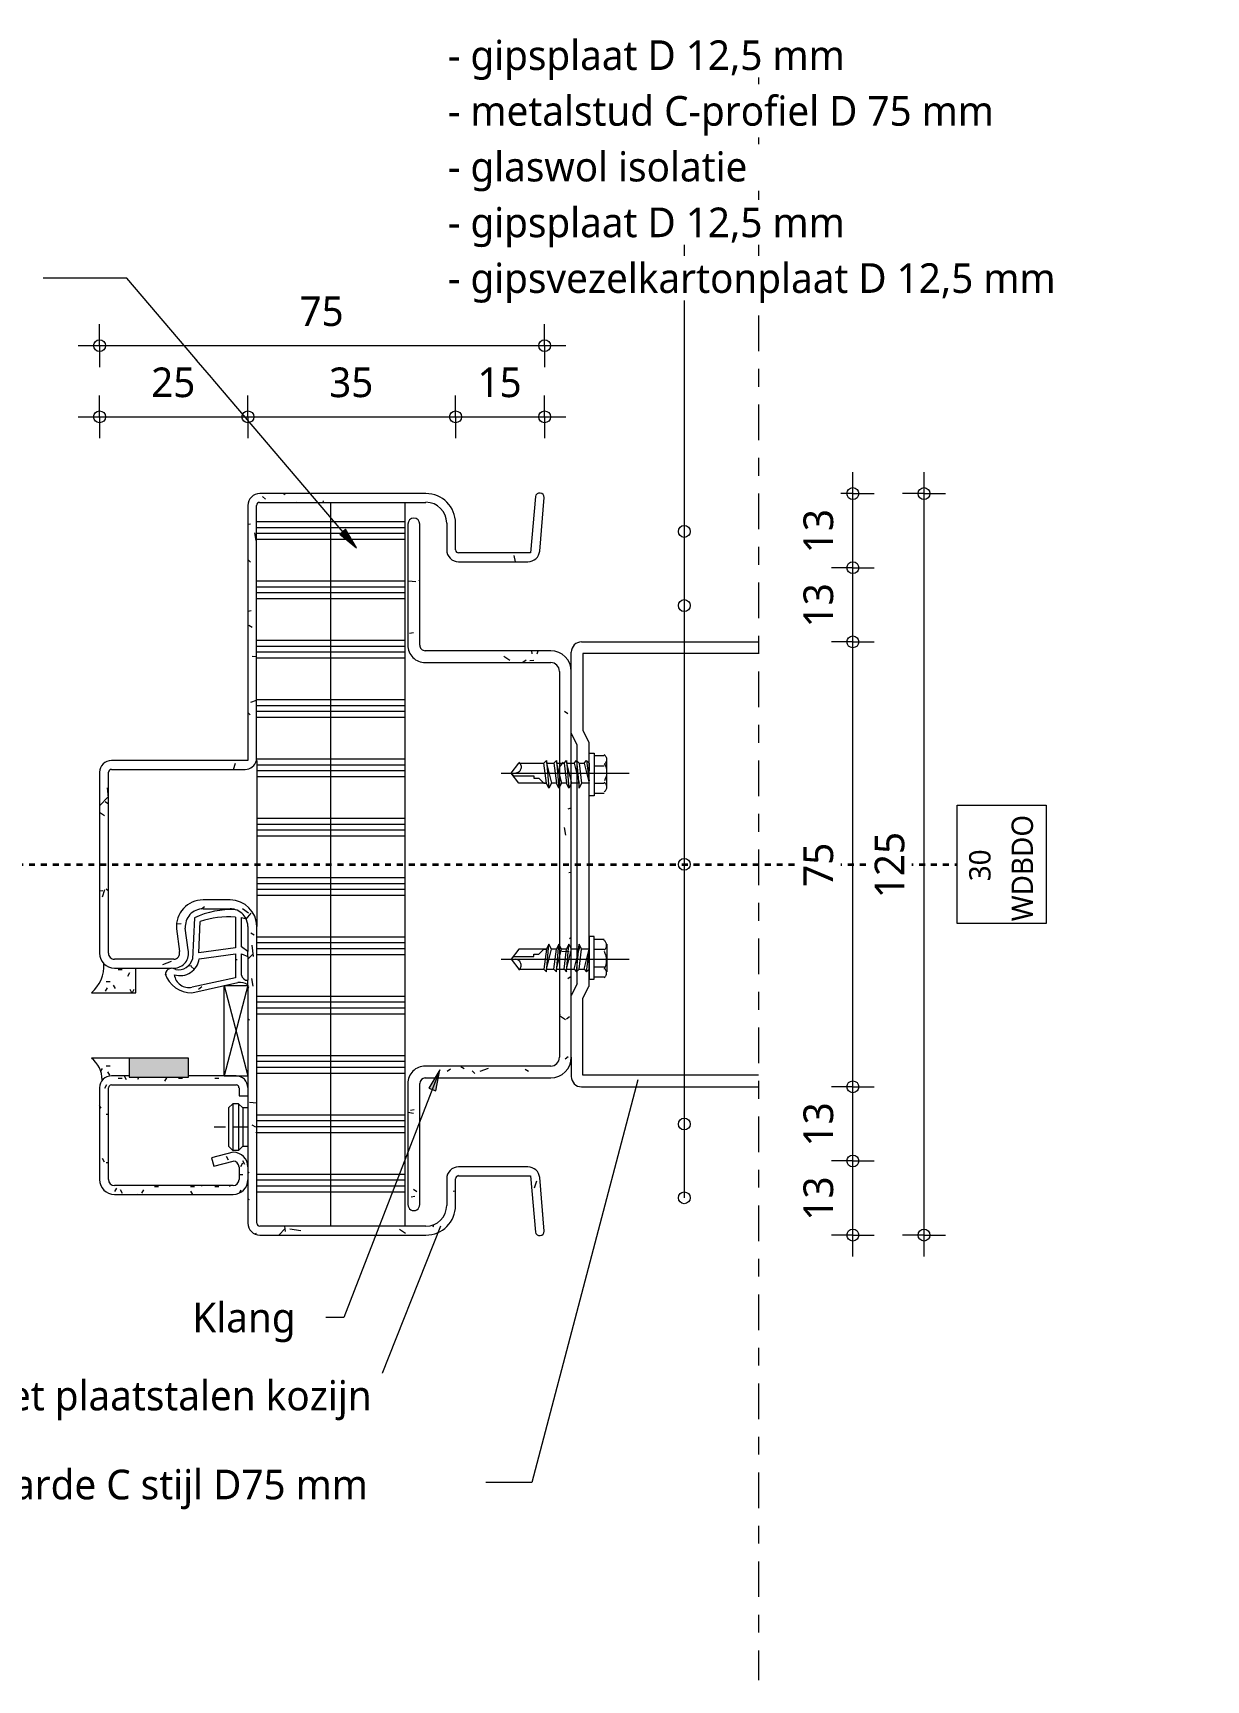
# Model space of a CAD drawing. Header units: millimetres. Extents: x 32900 to 38291, y -18988 to 4133.
# Drawn here: x 33688.7 to 33886.4, y -13488.3 to -13210.6 of the extents above; entities that cross this region are included whole.
import ezdxf

# ---------------------------------------------------------------- set-up
doc = ezdxf.new("R2010")
doc.units = ezdxf.units.MM
for name, pattern in [('MV_30_min', [2, 1, -1]), ('MV_center', [15, 6, -3, 3, -3]), ('MV_hidden', [3.75, 2.5, -1.25])]:
    doc.linetypes.add(name, pattern=pattern)
for name, color, linetype, lineweight in [('A-ANNO-DIMS', 211, 'Continuous', 13), ('A-ANNO-DIMS-2', 211, 'Continuous', 13), ('A-ANNO-IDEN', 131, 'Continuous', 18), ('A-ANNO-NOTE', 131, 'Continuous', 18), ('A-DETL', 90, 'Continuous', 13), ('A-DETL-GENF', 92, 'Continuous', 18), ('A-DETL-THIN', 151, 'Continuous', 18), ('G-ANNO-TEXT', 231, 'Continuous', 13), ('STANDARD', 50, 'Continuous', 25)]:
    doc.layers.add(name, color=color, linetype=linetype, lineweight=lineweight)
doc.styles.add('Segoe UI', font='segoeui.ttf', dxfattribs={"height": 5})
doc.styles.add('Segoe UI_2', font='segoeui.ttf', dxfattribs={"height": 3.6})
doc.dimstyles.new('2_5_mm_2', dxfattribs={"dimscale": 304.8, "dimtxt": 5.23682, "dimasz": 0.006562, "dimexe": 0.011811, "dimexo": 0.0625, "dimgap": 0.005906, "dimtad": 1, "dimdec": 0, "dimzin": 0, "dimdsep": 46, "dimtxsty": 'Segoe UI', "dimblk1": 'DOTBLANK', "dimblk2": 'DOTBLANK', "dimsah": 1, "dimcen": 0.09, "dimdle": 0.011811, "dimazin": 0, "dimtfac": 1, "dimtdec": 4, "dimtix": 1, "dimtmove": 0, "dimatfit": 3, "dimfxl": 0.011811, "dimfxlon": 1, "dimtvp": 1, "dimtfill": 1, "dimtolj": 1, "dimtzin": 0, "dimarcsym": 2})
pattern_1 = [(0, (0, 0), (8.128, 2.032), [0.67056, -5.425, 0.67056, -5.425, -32.512]), (0, (0, 0), (8.128, 2.032), [-12.192, 0.67056, -11.521, 0.67056, -5.425, -14.224]), (0, (0, 0), (8.128, 2.032), [-30.48, 0.67056, -3.393, 0.67056, -9.489]), (120, (3.048, 1.016), (-5.82376362, 6.02305448), [0.67056, -5.425, 0.67056, -5.425, -32.512]), (120, (3.048, 1.016), (-5.82376362, 6.02305448), [-12.192, 0.67056, -11.521, 0.67056, -5.425, -14.224]), (120, (3.048, 1.016), (-5.82376362, 6.02305448), [-30.48, 0.67056, -3.393, 0.67056, -9.489]), (240, (4.064, 5.08), (-2.30423638, -8.05505448), [0.67056, -5.425, 0.67056, -5.425, -32.512]), (240, (4.064, 5.08), (-2.30423638, -8.05505448), [-12.192, 0.67056, -11.521, 0.67056, -5.425, -14.224]), (240, (4.064, 5.08), (-2.30423638, -8.05505448), [-30.48, 0.67056, -3.393, 0.67056, -9.489])]
pattern_2 = [(0, (0, 4), (0, 10), []), (0, (0, 5), (0, 10), []), (0, (0, 6), (0, 10), []), (0, (0, 7), (0, 10), [])]
pattern_3 = [(230, (33764.419, -13401.79), (-14.5753163, 1.2751645), [1.524, -16.764]), (175, (33764.419, -13401.79), (2.819562, -15.284905), [1.219, -13.411]), (280.451, (33763.204, -13401.684), (-11.7557137, -14.0098403), [1.295, -14.247]), (226.184, (33764.419, -13405.854), (-21.686151, 3.363918), [2.286, -25.146]), (276.636, (33762.61, -13405.574), (-18.99178, -19.79433), [1.943, -21.371]), (171.184, (33764.42, -13405.854), (-18.992058, -19.794098), [1.829, -20.117]), (201, (33762.387, -13404.838), (-12.129647, 8.1815376), [1.524, -16.764]), (146, (33762.387, -13404.838), (-4.944224, -14.7354297), [1.219, -13.411]), (251.451, (33761.376, -13404.157), (-17.073884, -6.5539993), [1.295, -14.247]), (217.5, (33764.419, -13401.79), (-0.2472267, -6.7643278), [0.67056, -12.578, 0.67056, -12.944, -13.462]), (217.5, (33764.419, -13401.79), (-0.2472267, -6.7643278), [-26.863, 0.67056, -12.791]), (187.5, (33764.419, -13401.79), (-5.3456552, -8.0143116), [0.67056, -7.092, 0.67056, -12.273, -5.131]), (187.5, (33764.419, -13401.79), (-5.3456552, -8.0143116), [-20.706, 0.67056, -4.46]), (147.5, (33768.95, -13401.79), (-10.8476471, 0.4581936), [0.67056, -4.409, 0.67056, -15.179, -21.031]), (147.5, (33768.95, -13401.79), (-10.8476471, 0.4581936), [-20.93, 0.67056, -20.361]), (137.5, (33770.982, -13401.79), (-11.8507335, -2.0341877), [0.67056, -5.933, 0.67056, -9.855, -14.935]), (137.5, (33770.982, -13401.79), (-11.8507335, -2.0341877), [-17.13, 0.67056, -14.265])]

# ---------------------------------------------------------------- blocks, each defined once
blk = doc.blocks.new('00 msprofiel - 75-V23-Details ziekenhuis Utiliteitsgebouw')
at = {"layer": 'A-DETL-GENF'}
for p, q in [((1.72, 37.5), (31.54, 37.5)), ((0, 32.53), (0, 35.78)), ((31.54, 35.54), (1.96, 35.54)), ((1.96, 35.54), (1.96, 22.56)), ((1.96, 22.56), (2.95, 20.6)), ((0.98, 20.13), (0, 22.1)), ((0.98, -20.13), (0.98, 20.13)), ((2.95, 20.6), (2.95, -20.6)), ((0.98, -20.13), (0, -22.1)), ((1.96, -22.56), (2.95, -20.6)), ((1.96, -35.54), (1.96, -22.56)), ((0, -32.53), (0, -35.78)), ((31.54, -35.54), (1.96, -35.54)), ((1.72, -37.5), (31.54, -37.5))]:
    blk.add_line(p, q, dxfattribs=at)
for centre, start, end in [((1.72, 35.78), 90, 180), ((1.72, -35.78), 180, 270)]:
    blk.add_arc(centre, 1.72, start, end, dxfattribs=at)
blk = doc.blocks.new('00 stalendeurprofiel 30min - schroefje_dwg-4338106-Details ziekenhuis Utiliteitsgebouw')
at = {"layer": 'STANDARD', "color": 130, "lineweight": 5}
for p, q in [((-18.85, 69.32), (-20.54, 69.32)), ((-18.85, 67.63), (-20.54, 67.63)), ((-17.58, 68.48), (-18, 65.09)), ((-17.15, 68.05), (-18, 64.67)), ((-16.31, 68.05), (-16.73, 64.67)), ((-15.88, 68.48), (-16.31, 63.82)), ((-15.46, 68.05), (-16.31, 64.67)), ((-14.19, 68.05), (-15.04, 64.67)), ((-14.19, 68.48), (-14.61, 63.82)), ((-13.77, 68.05), (-14.19, 64.67)), ((-12.5, 68.05), (-13.34, 64.67)), ((-12.5, 68.48), (-12.92, 63.82)), ((-12.07, 68.05), (-12.5, 64.67)), ((-10.8, 68.05), (-11.65, 64.67)), ((-10.8, 68.48), (-11.23, 63.82)), ((-3.18, 66.36), (-24.77, 66.36)), ((-18.85, 64.67), (-20.54, 64.67)), ((-18.85, 62.97), (-20.54, 62.97))]:
    blk.add_line(p, q, dxfattribs=at)
at = {"layer": 'STANDARD', "color": 130, "lineweight": 5, "flags": 128}
for points in [[(-20.52, 69.52), (-20.61, 69.44), (-20.7, 69.35), (-20.77, 69.25), (-20.83, 69.15), (-20.88, 69.04), (-20.91, 68.92), (-20.94, 68.8), (-20.94, 68.67), (-20.94, 68.55), (-20.91, 68.43), (-20.88, 68.31), (-20.83, 68.2), (-20.77, 68.1), (-20.7, 68), (-20.61, 67.91), (-20.52, 67.83)], [(-20.96, 63.82), (-20.96, 66.36), (-20.96, 68.48)], [(-20.57, 68.05), (-20.73, 67.69), (-20.85, 67.32), (-20.92, 66.94), (-20.94, 66.56), (-20.92, 66.17), (-20.85, 65.79), (-20.73, 65.42), (-20.57, 65.06)], [(-18, 64.24), (-18, 64.67), (-16.73, 64.67), (-16.31, 63.82), (-16.31, 64.67), (-15.04, 64.67), (-14.61, 63.82), (-14.19, 64.67), (-13.34, 64.67), (-12.92, 63.82), (-12.5, 64.67), (-11.65, 64.67), (-11.23, 63.82), (-10.8, 64.67), (-6.15, 64.67), (-4.88, 66.36), (-6.15, 68.05), (-10.38, 68.05), (-10.8, 68.48), (-10.8, 68.05), (-12.07, 68.05), (-12.5, 68.48), (-12.5, 68.05), (-13.77, 68.05), (-14.19, 68.48), (-14.19, 68.05), (-15.46, 68.05), (-15.88, 68.48), (-16.31, 68.05), (-17.15, 68.05), (-17.58, 68.48), (-18, 68.05), (-18, 66.78)], [(-4.88, 66.36), (-5.3, 65.94), (-5.72, 65.94), (-6.15, 65.94), (-6.57, 65.94), (-6.99, 65.94), (-7.42, 65.94), (-7.84, 65.94), (-8.26, 65.94), (-8.69, 65.94), (-8.69, 65.51), (-9.11, 65.51), (-9.53, 65.51), (-9.96, 65.09), (-10.38, 64.67), (-10.8, 64.67), (-10.38, 68.05)], [(-6.18, 68.21), (-6.29, 68.1), (-6.38, 67.98), (-6.45, 67.85), (-6.5, 67.72), (-6.54, 67.57), (-6.55, 67.42), (-6.54, 67.27), (-6.51, 67.12), (-6.46, 66.98), (-6.39, 66.85), (-6.31, 66.73), (-6.2, 66.62), (-6.09, 66.53), (-5.96, 66.45), (-5.82, 66.4), (-5.67, 66.36)], [(-20.52, 64.86), (-20.61, 64.78), (-20.7, 64.69), (-20.77, 64.6), (-20.83, 64.49), (-20.88, 64.38), (-20.91, 64.26), (-20.94, 64.14), (-20.94, 64.02), (-20.94, 63.89), (-20.91, 63.77), (-20.88, 63.66), (-20.83, 63.54), (-20.77, 63.44), (-20.7, 63.34), (-20.61, 63.25), (-20.52, 63.17)]]:
    blk.add_lwpolyline(points, dxfattribs=at)
blk.add_lwpolyline([(-18.85, 62.55), (-18, 62.55), (-18, 69.75), (-18.85, 69.75)], close=True, dxfattribs=at)
blk = doc.blocks.new('00 stalendeurprofiel 30min - 00_DI_stalendeurprofiel 30min-V24-Details ziekenhuis Utiliteitsgebouw')
at = {"layer": 'A-DETL-GENF', "lineweight": 13}
h = blk.add_hatch(dxfattribs=at)
h.set_pattern_fill('FP_26', color=256, style=0, pattern_type=2)
h.set_pattern_definition(pattern_3)
h.paths.add_polyline_path([(-9.76, 11.59), (-9.94, 11.55), (-10.1, 11.47), (-10.24, 11.35), (-10.34, 11.2), (-10.41, 11.03), (-10.43, 10.85), (-9.68, 1.8), (-9.57, 1.32), (-9.35, 0.89), (-9.03, 0.52), (-8.63, 0.24), (-8.18, 0.06), (-7.69, 0), (4, 0), (4.52, 0.07), (5, 0.27), (5.41, 0.59), (5.73, 1), (5.93, 1.48), (6, 2), (6, 6.5), (6.12, 7.41), (6.47, 8.25), (7.03, 8.97), (7.75, 9.53), (8.59, 9.88), (9.5, 10), (37.63, 9.98), (37.75, 9.93), (37.85, 9.85), (37.93, 9.75), (37.98, 9.63), (38, 9.5), (38, -40.5), (38.15, -41.66), (38.6, -42.75), (39.32, -43.68), (40.25, -44.4), (41.34, -44.85), (42.5, -45), (47.06, -45), (48.11, -44.87), (49.11, -44.51), (49.99, -43.92), (50.7, -43.14), (51.22, -42.21), (51.5, -41.19), (51.54, -40.13), (51, -36.06), (51.02, -35.83), (51.08, -35.6), (51.2, -35.4), (51.36, -35.23), (51.55, -35.11), (51.77, -35.03), (52.17, -35), (62, -35), (62.26, -35.03), (62.5, -35.13), (62.71, -35.29), (62.86, -35.5), (62.96, -35.74), (63, -36), (62.98, -66.64), (62.93, -66.76), (62.85, -66.86), (62.75, -66.94), (62.63, -66.99), (62.5, -67), (39.99, -67), (39.55, -67.05), (39.13, -67.2), (38.76, -67.43), (38.44, -67.73), (38.2, -68.1), (38.04, -68.51), (38.02, -111.62), (37.97, -111.75), (37.89, -111.86), (37.78, -111.94), (37.66, -111.99), (37.52, -112.01), (9.5, -112.01), (8.6, -111.89), (7.75, -111.54), (7.02, -110.98), (6.47, -110.26), (6.12, -109.41), (6, -108.51), (6, -104), (5.93, -103.48), (5.73, -103), (5.41, -102.59), (5, -102.27), (4.52, -102.07), (4, -102), (-7.69, -102), (-8.18, -102.06), (-8.63, -102.24), (-9.03, -102.52), (-9.35, -102.89), (-9.57, -103.32), (-9.68, -103.8), (-10.43, -112.85), (-10.41, -113.03), (-10.34, -113.2), (-10.24, -113.35), (-10.1, -113.47), (-9.94, -113.55), (-9.76, -113.59), (-9.57, -113.58), (-9.4, -113.54), (-9.24, -113.45), (-9.1, -113.32), (-9.01, -113.16), (-8.95, -112.99), (-8.15, -103.5), (4.13, -103.52), (4.25, -103.57), (4.35, -103.65), (4.43, -103.75), (4.48, -103.87), (4.5, -104), (4.5, -108.5), (4.67, -109.79), (5.17, -111), (5.96, -112.04), (7, -112.83), (8.21, -113.33), (9.5, -113.5), (37.5, -113.5), (38.02, -113.43), (38.5, -113.23), (38.91, -112.91), (39.23, -112.5), (39.43, -112.02), (39.5, -111.5), (39.5, -68.51), (62.5, -68.51), (63.02, -68.44), (63.5, -68.24), (63.91, -67.93), (64.23, -67.51), (64.43, -67.03), (64.5, -66.51), (64.5, -36), (64.42, -35.35), (64.17, -34.75), (63.77, -34.23), (63.25, -33.83), (62.65, -33.59), (62, -33.5), (51.9, -33.51), (51.36, -33.58), (50.76, -33.83), (50.25, -34.22), (49.85, -34.72), (49.6, -35.31), (49.5, -35.95), (49.57, -36.59), (50.05, -40.24), (50.02, -40.95), (49.84, -41.63), (49.49, -42.25), (49.01, -42.77), (48.43, -43.17), (47.76, -43.42), (47.06, -43.5), (42.5, -43.5), (41.72, -43.4), (40.93, -43.04), (40.54, -42.77), (40.12, -42.33), (39.83, -41.82), (39.6, -41.28), (39.5, -40.5), (39.5, 9.5), (39.43, 10.02), (39.23, 10.5), (38.91, 10.91), (38.5, 11.23), (38.02, 11.43), (37.5, 11.5), (9.5, 11.5), (8.21, 11.33), (7, 10.83), (5.96, 10.04), (5.17, 9), (4.67, 7.79), (4.5, 6.5), (4.48, 1.87), (4.43, 1.75), (4.35, 1.65), (4.25, 1.57), (4.13, 1.52), (4, 1.5), (-8.15, 1.5), (-8.95, 10.99), (-9.01, 11.16), (-9.1, 11.32), (-9.24, 11.45), (-9.4, 11.54), (-9.57, 11.58)])
h = blk.add_hatch(dxfattribs=at)
h.set_pattern_fill('FP_26', color=256, style=0, pattern_type=2)
h.set_pattern_definition(pattern_3)
h.paths.add_polyline_path([(11.54, 7.36), (11.29, 7.33), (11.04, 7.23), (10.84, 7.07), (10.68, 6.86), (10.58, 6.62), (10.54, 6.36), (10.54, -14.05), (10.51, -14.3), (10.42, -14.53), (10.27, -14.72), (10.07, -14.87), (9.84, -14.97), (9.6, -15), (-11.53, -15), (-12.43, -15.12), (-13.26, -15.47), (-13.98, -16.02), (-14.53, -16.74), (-14.88, -17.57), (-15, -18.47), (-15, -83.53), (-14.88, -84.43), (-14.53, -85.26), (-13.98, -85.98), (-13.26, -86.53), (-12.43, -86.88), (-11.53, -87), (9.6, -87), (9.84, -87.03), (10.07, -87.13), (10.27, -87.28), (10.42, -87.47), (10.51, -87.7), (10.54, -87.95), (10.54, -108.36), (10.58, -108.62), (10.68, -108.86), (10.84, -109.07), (11.04, -109.23), (11.29, -109.33), (11.54, -109.36), (11.8, -109.33), (12.04, -109.23), (12.25, -109.07), (12.41, -108.86), (12.51, -108.62), (12.54, -108.36), (12.54, -87.95), (12.44, -87.18), (12.15, -86.47), (11.68, -85.86), (11.07, -85.39), (10.36, -85.1), (9.6, -85), (-11.53, -85), (-11.91, -84.95), (-12.26, -84.8), (-12.57, -84.57), (-12.8, -84.26), (-12.95, -83.91), (-13, -83.53), (-13, -18.47), (-12.95, -18.09), (-12.8, -17.74), (-12.57, -17.43), (-12.26, -17.2), (-11.91, -17.05), (-11.53, -17), (9.6, -17), (10.36, -16.9), (11.07, -16.61), (11.68, -16.14), (12.15, -15.53), (12.44, -14.82), (12.54, -14.05), (12.54, 6.36), (12.51, 6.62), (12.41, 6.86), (12.25, 7.07), (12.04, 7.23), (11.8, 7.33)])
h = blk.add_hatch(dxfattribs=at)
h.set_pattern_fill('FP_26', color=256, style=0, pattern_type=2)
h.set_pattern_definition(pattern_3)
h.paths.add_polyline_path([(48.93, -29.35), (41.19, -31.08), (40.74, -31.11), (40.3, -31.05), (39.88, -30.9), (39.5, -30.66), (39.5, -31.45), (39.75, -31.47), (40, -31.55), (40.21, -31.68), (40.38, -31.87), (40.5, -32.1), (40.56, -32.34), (40.56, -35.89), (39.5, -35.46), (39.5, -36.28), (40.56, -37.08), (40.56, -42.05), (39.81, -41.82), (40.12, -42.33), (40.54, -42.77), (41.03, -43.12), (41.59, -43.36), (43.38, -43.32), (45.14, -43.08), (46.85, -42.64), (48.52, -41.99), (48.84, -35.04), (49.08, -34.48), (49.44, -34), (49.91, -33.61), (50.46, -33.35), (51.05, -33.23), (51.66, -33.25), (51.9, -33.39), (52.17, -33.47), (52.45, -33.47), (52.73, -33.41), (52.97, -33.27), (53.18, -33.08), (53.33, -32.84), (53.41, -32.57), (52.92, -31.5), (52.17, -30.58), (51.21, -29.89), (50.11, -29.47)])
h.paths.add_polyline_path([(49.51, -30.22), (50.08, -30.31), (50.63, -30.52), (51.1, -30.86), (51.49, -31.3), (51.76, -31.82), (51.9, -32.38), (51.1, -32.24), (50.29, -32.3), (49.53, -32.55), (48.85, -32.99), (48.3, -33.59), (47.92, -34.3), (47.73, -35.09), (41.61, -35.93), (41.61, -31.87), (48.92, -30.28)])
h.paths.add_polyline_path([(47.76, -36.09), (47.56, -41.37), (44.62, -42.03), (41.61, -42.1), (41.61, -36.94)])
at = {"layer": 'A-DETL-GENF'}
for p, q in [((37.5, 11.5), (9.5, 11.5)), ((-10.43, 10.85), (-9.68, 1.8)), ((-8.15, 1.5), (-8.95, 10.99)), ((9.5, 10), (37.5, 10)), ((38, 9.5), (38, -40.5)), ((39.5, -30.66), (39.5, 9.5)), ((4.5, 6.5), (4.5, 2)), ((6, 2), (6, 6.5)), ((10.54, 6.36), (10.54, -14.05)), ((12.54, -14.05), (12.54, 6.36)), ((4, 1.5), (-8.15, 1.5)), ((-7.69, 0), (4, 0)), ((9.6, -15), (-11.53, -15)), ((-15, -18.47), (-15, -83.53)), ((-13, -83.53), (-13, -18.47)), ((-11.53, -17), (9.6, -17)), ((48.93, -29.35), (41.19, -31.08)), ((41.61, -31.87), (48.92, -30.28)), ((39.5, -30.66), (39.5, -31.45)), ((39.5, -35.46), (39.5, -31.45)), ((40.56, -32.34), (40.56, -35.89)), ((41.61, -35.93), (41.61, -31.87)), ((40.56, -35.89), (39.5, -35.46)), ((39.5, -35.46), (39.5, -36.28)), ((47.73, -35.09), (41.61, -35.93)), ((41.61, -36.94), (47.76, -36.09)), ((47.76, -36.09), (47.56, -41.37)), ((48.52, -41.99), (48.84, -35.04)), ((52.17, -33.5), (52, -33.5)), ((52, -35), (62, -35)), ((62, -33.5), (52.45, -33.5)), ((63, -36), (63, -66.51)), ((64.5, -66.51), (64.5, -36)), ((39.5, -40.5), (39.5, -36.28)), ((39.5, -36.28), (40.56, -37.08)), ((40.56, -37.08), (40.56, -42.05)), ((41.61, -42.1), (41.61, -36.94)), ((49.57, -36.59), (50.05, -40.24)), ((51.54, -40.13), (51.04, -36.29)), ((40.56, -42.05), (39.81, -41.82)), ((47.06, -43.5), (42.5, -43.5)), ((42.5, -45), (47.06, -45)), ((38.04, -68.51), (38.04, -111.49)), ((39.5, -111.5), (39.5, -68.51)), ((39.5, -68.51), (62.5, -68.51)), ((62.5, -67), (39.99, -67)), ((9.6, -85), (-11.53, -85)), ((-11.53, -87), (9.6, -87)), ((10.54, -87.95), (10.54, -108.36)), ((12.54, -108.36), (12.54, -87.95)), ((4, -102), (-7.69, -102)), ((-9.68, -103.8), (-10.43, -112.85)), ((-8.95, -112.99), (-8.15, -103.5)), ((-8.15, -103.5), (4, -103.5)), ((4.5, -104), (4.5, -108.5)), ((6, -108.51), (6, -104)), ((37.52, -112.01), (9.5, -112.01)), ((9.5, -113.5), (37.5, -113.5))]:
    blk.add_line(p, q, dxfattribs=at)
for centre, radius, start, end in [((-9.68, 10.84), 0.75, 11.2589, 179.7204), ((9.5, 6.5), 5, 90, 180), ((37.5, 9.5), 2, 0, 90), ((9.5, 6.5), 3.5, 90, 180), ((37.5, 9.5), 0.5, 360, 90), ((11.54, 6.36), 1, 360, 180), ((-7.69, 2), 2, 185.7106, 270), ((4, 2), 0.5, 270, 360), ((4, 2), 2, 270, 0), ((-11.53, -18.47), 3.47, 90, 180), ((9.6, -14.05), 2.95, 270, 0), ((9.6, -14.05), 0.947, 270, 360), ((-11.53, -18.47), 1.47, 90, 180), ((49.45, -32.69), 2.47, 7.0881, 102.2601), ((49.05, -33.91), 4.57, 17.0704, 91.4697), ((40.82, -28.93), 2.18, 232.5997, 279.7654), ((39.57, -32.44), 0.992, 5.8031, 94.1969), ((50.92, -35.45), 3.21, 72.4019, 173.5664), ((51.27, -35.75), 2.53, 81.2859, 163.7536), ((52.34, -32.39), 1.09, 231.7899, 350.1606), ((52, -36), 2.5, 90, 193.7056), ((52, -36), 1, 90, 196.6258), ((62, -36), 2.5, 0, 90), ((62, -36), 0.999, 360, 90), ((42.5, -40.5), 4.5, 180, 270), ((42.5, -40.5), 3, 180, 210), ((42.74, -26.89), 15.26, 265.7512, 288.4014), ((47.06, -40.5), 4.5, 270, 4.7685), ((47.06, -40.5), 3, 270, 5), ((42.5, -40.5), 3, 206.0813, 252.3309), ((42.5, -40.5), 3, 225, 228.8941), ((42.5, -40.5), 3, 240, 240.7252), ((42.5, -40.5), 3, 252.2199, 270), ((42.18, -28.1), 15.27, 267.7703, 294.5245), ((62.5, -66.51), 0.497, 270, 0), ((62.5, -66.51), 2, 270, 0), ((39.99, -69.02), 2.01, 90, 165.5225), ((-11.53, -83.53), 3.47, 180, 270), ((-11.53, -83.53), 1.47, 180, 270), ((9.6, -87.95), 2.95, 360, 90), ((9.6, -87.95), 0.947, 360, 90), ((-7.69, -104), 2, 90, 174.284), ((4, -104), 2, 360, 90), ((4, -104), 0.5, 0, 90), ((9.5, -108.5), 5, 180, 270), ((9.5, -108.51), 3.51, 180, 270), ((11.54, -108.36), 1, 180, 360), ((-9.68, -112.84), 0.75, 180.2796, 348.7411), ((37.5, -111.5), 2, 270, 360), ((37.52, -111.49), 0.521, 270, 360)]:
    blk.add_arc(centre, radius, start, end, dxfattribs=at)
blk.add_blockref('00 stalendeurprofiel 30min - schroefje_dwg-4338106-Details ziekenhuis Utiliteitsgebouw', (0, -101.38))
at = {"extrusion": (0, 0, -1), "zscale": -1, "rotation": 180}
blk.add_blockref('00 stalendeurprofiel 30min - schroefje_dwg-4338106-Details ziekenhuis Utiliteitsgebouw', (0, 0), dxfattribs=at)
blk = doc.blocks.new('NLRS_00_DI_maskeer - Type 1-4234901-Details ziekenhuis Utiliteitsgebouw')
at = {"layer": 'A-DETL-GENF', "linetype": 'MV_center'}
blk.add_line((175, 0), (-100, 0), dxfattribs=at)
blk = doc.blocks.new('02_GA_brandscheiding - 30 min-3717880-Details ziekenhuis Utiliteitsgebouw')
at = {"layer": 'A-ANNO-NOTE'}
for p, q in [((-5, 3.75), (5, 3.75)), ((-5, -3.75), (-5, 3.75)), ((5, 3.75), (5, -3.75)), ((5, -3.75), (-5, -3.75))]:
    blk.add_line(p, q, dxfattribs=at)
blk = doc.blocks.new('DIMBLOCK463-Details ziekenhuis Utiliteitsgebouw')
at = {"layer": 'A-ANNO-DIMS-2'}
for p, q in [((33699.92, -13275.36), (33699.92, -13271.76)), ((33724.92, -13275.36), (33724.92, -13271.76)), ((33696.32, -13275.36), (33724.92, -13275.36)), ((33699.92, -13275.36), (33699.92, -13278.96)), ((33724.92, -13275.36), (33724.92, -13278.96))]:
    blk.add_line(p, q, dxfattribs=at)
for centre in [(33699.92, -13275.36), (33724.92, -13275.36)]:
    blk.add_circle(centre, 1, dxfattribs=at)
at = {"layer": 'A-ANNO-DIMS-2', "color": 0, "insert": (33708.61, -13267.04), "char_height": 5, "width": 9.1406, "attachment_point": 1, "line_spacing_factor": 1.142579, "style": 'Segoe UI', "bg_fill": 3, "box_fill_scale": 1.25, "bg_fill_color": 9, "bg_fill_true_color": 13158600, "bg_fill_transparency": 0}
blk.add_mtext('25', dxfattribs=at)
blk = doc.blocks.new('_DotBlank')
at = {"color": 0, "linetype": 'ByBlock', "lineweight": -2}
blk.add_line((-0.5, 0), (-1, 0), dxfattribs=at)
blk.add_circle((0, 0), 0.5, dxfattribs=at)
blk = doc.blocks.new('DIMBLOCK464-Details ziekenhuis Utiliteitsgebouw')
at = {"layer": 'A-ANNO-DIMS-2'}
for p, q in [((33724.92, -13275.36), (33724.92, -13271.76)), ((33759.92, -13275.36), (33759.92, -13271.76)), ((33724.92, -13275.36), (33759.92, -13275.36)), ((33724.92, -13275.36), (33724.92, -13278.96)), ((33759.92, -13275.36), (33759.92, -13278.96))]:
    blk.add_line(p, q, dxfattribs=at)
for centre in [(33724.92, -13275.36), (33759.92, -13275.36)]:
    blk.add_circle(centre, 1, dxfattribs=at)
at = {"layer": 'A-ANNO-DIMS-2', "color": 0, "insert": (33738.61, -13267.04), "char_height": 5, "width": 9.1406, "attachment_point": 1, "line_spacing_factor": 1.142579, "style": 'Segoe UI', "bg_fill": 3, "box_fill_scale": 1.25, "bg_fill_color": 9, "bg_fill_true_color": 13158600, "bg_fill_transparency": 0}
blk.add_mtext('35', dxfattribs=at)
blk = doc.blocks.new('DIMBLOCK465-Details ziekenhuis Utiliteitsgebouw')
at = {"layer": 'A-ANNO-DIMS-2'}
for p, q in [((33759.92, -13275.36), (33759.92, -13271.76)), ((33774.92, -13275.36), (33774.92, -13271.76)), ((33759.92, -13275.36), (33778.52, -13275.36)), ((33759.92, -13275.36), (33759.92, -13278.96)), ((33774.92, -13275.36), (33774.92, -13278.96))]:
    blk.add_line(p, q, dxfattribs=at)
for centre in [(33759.92, -13275.36), (33774.92, -13275.36)]:
    blk.add_circle(centre, 1, dxfattribs=at)
at = {"layer": 'A-ANNO-DIMS-2', "color": 0, "insert": (33763.61, -13267.04), "char_height": 5, "width": 9.1406, "attachment_point": 1, "line_spacing_factor": 1.142579, "style": 'Segoe UI', "bg_fill": 3, "box_fill_scale": 1.25, "bg_fill_color": 9, "bg_fill_true_color": 13158600, "bg_fill_transparency": 0}
blk.add_mtext('15', dxfattribs=at)
blk = doc.blocks.new('DIMBLOCK466-Details ziekenhuis Utiliteitsgebouw')
at = {"layer": 'A-ANNO-DIMS-2'}
for p, q in [((33699.92, -13263.36), (33699.92, -13259.76)), ((33774.92, -13263.36), (33774.92, -13259.76)), ((33696.32, -13263.36), (33778.52, -13263.36)), ((33699.92, -13263.36), (33699.92, -13266.96)), ((33774.92, -13263.36), (33774.92, -13266.96))]:
    blk.add_line(p, q, dxfattribs=at)
for centre in [(33699.92, -13263.36), (33774.92, -13263.36)]:
    blk.add_circle(centre, 1, dxfattribs=at)
at = {"layer": 'A-ANNO-DIMS-2', "color": 0, "insert": (33733.61, -13255.04), "char_height": 5, "width": 9.1406, "attachment_point": 1, "line_spacing_factor": 1.142579, "style": 'Segoe UI', "bg_fill": 3, "box_fill_scale": 1.25, "bg_fill_color": 9, "bg_fill_true_color": 13158600, "bg_fill_transparency": 0}
blk.add_mtext('75', dxfattribs=at)
blk = doc.blocks.new('DIMBLOCK471-Details ziekenhuis Utiliteitsgebouw')
at = {"layer": 'A-ANNO-DIMS-2'}
for p, q in [((33826.86, -13400.79), (33823.26, -13400.79)), ((33826.86, -13416.89), (33826.86, -13400.79)), ((33826.86, -13400.79), (33830.46, -13400.79)), ((33826.86, -13413.29), (33823.26, -13413.29)), ((33826.86, -13413.29), (33830.46, -13413.29))]:
    blk.add_line(p, q, dxfattribs=at)
for centre in [(33826.86, -13400.79), (33826.86, -13413.29)]:
    blk.add_circle(centre, 1, dxfattribs=at)
at = {"layer": 'A-ANNO-DIMS-2', "color": 0, "insert": (33818.54, -13410.85), "char_height": 5, "width": 9.1406, "attachment_point": 1, "rotation": 90, "line_spacing_factor": 1.142579, "style": 'Segoe UI', "bg_fill": 3, "box_fill_scale": 1.25, "bg_fill_color": 9, "bg_fill_true_color": 13158600, "bg_fill_transparency": 0}
blk.add_mtext('13', dxfattribs=at)
blk = doc.blocks.new('DIMBLOCK472-Details ziekenhuis Utiliteitsgebouw')
at = {"layer": 'A-ANNO-DIMS-2'}
for p, q in [((33826.86, -13388.29), (33823.26, -13388.29)), ((33826.86, -13400.79), (33826.86, -13388.29)), ((33826.86, -13388.29), (33830.46, -13388.29)), ((33826.86, -13400.79), (33823.26, -13400.79)), ((33826.86, -13400.79), (33830.46, -13400.79))]:
    blk.add_line(p, q, dxfattribs=at)
for centre in [(33826.86, -13388.29), (33826.86, -13400.79)]:
    blk.add_circle(centre, 1, dxfattribs=at)
at = {"layer": 'A-ANNO-DIMS-2', "color": 0, "insert": (33818.54, -13398.35), "char_height": 5, "width": 9.1406, "attachment_point": 1, "rotation": 90, "line_spacing_factor": 1.142579, "style": 'Segoe UI', "bg_fill": 3, "box_fill_scale": 1.25, "bg_fill_color": 9, "bg_fill_true_color": 13158600, "bg_fill_transparency": 0}
blk.add_mtext('13', dxfattribs=at)
blk = doc.blocks.new('DIMBLOCK473-Details ziekenhuis Utiliteitsgebouw')
at = {"layer": 'A-ANNO-DIMS-2'}
for p, q in [((33826.86, -13313.29), (33823.26, -13313.29)), ((33826.86, -13388.29), (33826.86, -13313.29)), ((33826.86, -13313.29), (33830.46, -13313.29)), ((33826.86, -13388.29), (33823.26, -13388.29)), ((33826.86, -13388.29), (33830.46, -13388.29))]:
    blk.add_line(p, q, dxfattribs=at)
for centre in [(33826.86, -13313.29), (33826.86, -13388.29)]:
    blk.add_circle(centre, 1, dxfattribs=at)
at = {"layer": 'A-ANNO-DIMS-2', "color": 0, "insert": (33818.54, -13354.6), "char_height": 5, "width": 9.1406, "attachment_point": 1, "rotation": 90, "line_spacing_factor": 1.142579, "style": 'Segoe UI', "bg_fill": 3, "box_fill_scale": 1.25, "bg_fill_color": 9, "bg_fill_true_color": 13158600, "bg_fill_transparency": 0}
blk.add_mtext('75', dxfattribs=at)
blk = doc.blocks.new('DIMBLOCK474-Details ziekenhuis Utiliteitsgebouw')
at = {"layer": 'A-ANNO-DIMS-2'}
for p, q in [((33826.86, -13300.79), (33823.26, -13300.79)), ((33826.86, -13313.29), (33826.86, -13300.79)), ((33826.86, -13300.79), (33830.46, -13300.79)), ((33826.86, -13313.29), (33823.26, -13313.29)), ((33826.86, -13313.29), (33830.46, -13313.29))]:
    blk.add_line(p, q, dxfattribs=at)
for centre in [(33826.86, -13300.79), (33826.86, -13313.29)]:
    blk.add_circle(centre, 1, dxfattribs=at)
at = {"layer": 'A-ANNO-DIMS-2', "color": 0, "insert": (33818.54, -13310.85), "char_height": 5, "width": 9.1406, "attachment_point": 1, "rotation": 90, "line_spacing_factor": 1.142579, "style": 'Segoe UI', "bg_fill": 3, "box_fill_scale": 1.25, "bg_fill_color": 9, "bg_fill_true_color": 13158600, "bg_fill_transparency": 0}
blk.add_mtext('13', dxfattribs=at)
blk = doc.blocks.new('DIMBLOCK475-Details ziekenhuis Utiliteitsgebouw')
at = {"layer": 'A-ANNO-DIMS-2'}
for p, q in [((33826.86, -13300.79), (33826.86, -13284.69)), ((33826.86, -13288.29), (33823.26, -13288.29)), ((33826.86, -13288.29), (33830.46, -13288.29)), ((33826.86, -13300.79), (33823.26, -13300.79)), ((33826.86, -13300.79), (33830.46, -13300.79))]:
    blk.add_line(p, q, dxfattribs=at)
for centre in [(33826.86, -13288.29), (33826.86, -13300.79)]:
    blk.add_circle(centre, 1, dxfattribs=at)
at = {"layer": 'A-ANNO-DIMS-2', "color": 0, "insert": (33818.54, -13298.35), "char_height": 5, "width": 9.1406, "attachment_point": 1, "rotation": 90, "line_spacing_factor": 1.142579, "style": 'Segoe UI', "bg_fill": 3, "box_fill_scale": 1.25, "bg_fill_color": 9, "bg_fill_true_color": 13158600, "bg_fill_transparency": 0}
blk.add_mtext('13', dxfattribs=at)
blk = doc.blocks.new('DIMBLOCK476-Details ziekenhuis Utiliteitsgebouw')
at = {"layer": 'A-ANNO-DIMS-2'}
for p, q in [((33838.86, -13416.89), (33838.86, -13284.69)), ((33838.86, -13288.29), (33835.26, -13288.29)), ((33838.86, -13288.29), (33842.46, -13288.29)), ((33838.86, -13413.29), (33835.26, -13413.29)), ((33838.86, -13413.29), (33842.46, -13413.29))]:
    blk.add_line(p, q, dxfattribs=at)
for centre in [(33838.86, -13288.29), (33838.86, -13413.29)]:
    blk.add_circle(centre, 1, dxfattribs=at)
at = {"layer": 'A-ANNO-DIMS-2', "color": 0, "insert": (33830.54, -13356.5), "char_height": 5, "width": 13.7109, "attachment_point": 1, "rotation": 90, "line_spacing_factor": 1.142579, "style": 'Segoe UI', "bg_fill": 3, "box_fill_scale": 1.25, "bg_fill_color": 9, "bg_fill_true_color": 13158600, "bg_fill_transparency": 0}
blk.add_mtext('125', dxfattribs=at)

msp = doc.modelspace()

# ---------------------------------------------------------------- hatches: boundary and pattern name
at = {"layer": 'A-DETL-GENF', "lineweight": 13}
h = msp.add_hatch(dxfattribs=at)
h.set_pattern_fill('FP_12', color=254, style=0, pattern_type=2)
h.set_pattern_definition(pattern_2)
h.paths.add_polyline_path([(33726.92, -13411.79), (33738.92, -13411.77), (33738.92, -13289.78), (33726.76, -13289.8), (33726.64, -13289.85), (33726.53, -13289.93), (33726.42, -13290.11), (33726.44, -13411.42), (33726.49, -13411.54), (33726.57, -13411.64), (33726.67, -13411.72), (33726.79, -13411.77)])
h = msp.add_hatch(dxfattribs=at)
h.set_pattern_fill('FP_12', color=254, style=0, pattern_type=2)
h.set_pattern_definition(pattern_2)
h.paths.add_polyline_path([(33751.42, -13411.79), (33751.42, -13289.78), (33738.92, -13289.78), (33738.92, -13411.79)])
h = msp.add_hatch(dxfattribs=at)
h.set_pattern_fill('FP_6', color=254, style=0, pattern_type=2)
h.set_pattern_definition(pattern_1)
h.paths.add_polyline_path([(33706.04, -13372.44), (33706.04, -13368.29), (33702.42, -13368.29), (33701.71, -13368.18), (33701.17, -13367.96), (33700.65, -13367.57), (33700.56, -13368.93), (33700.16, -13370.24), (33699.48, -13371.43), (33698.55, -13372.44)])
h = msp.add_hatch(dxfattribs=at)
h.set_pattern_fill('FP_6', color=254, style=0, pattern_type=2)
h.set_pattern_definition(pattern_1)
h.paths.add_polyline_path([(33700.36, -13387.13), (33700.97, -13386.69), (33701.4, -13386.51), (33701.92, -13386.44), (33704.92, -13386.44), (33704.92, -13383.44), (33698.55, -13383.44), (33699.31, -13384.18), (33699.88, -13385.08), (33700.24, -13386.08), (33700.35, -13387.03)])
at = {"layer": 'A-DETL-GENF'}
msp.add_hatch(color=9, dxfattribs=at).paths.add_polyline_path([(33714.92, -13386.69), (33714.92, -13383.44), (33704.92, -13383.44), (33704.92, -13386.69)])
at = {"layer": 'A-DETL-GENF', "lineweight": 13}
h = msp.add_hatch(dxfattribs=at)
h.set_pattern_fill('FP_6', color=8, style=0, pattern_type=2)
h.set_pattern_definition(pattern_1)
h.paths.add_polyline_path([(33702.42, -13406.44), (33722.42, -13406.44), (33723.07, -13406.36), (33723.67, -13406.11), (33724.19, -13405.71), (33724.58, -13405.19), (33724.83, -13404.59), (33724.92, -13403.94), (33724.92, -13401.81), (33724.83, -13401.17), (33724.58, -13400.56), (33724.19, -13400.05), (33723.67, -13399.65), (33723.07, -13399.4), (33722.42, -13399.31), (33718.8, -13400.28), (33719.17, -13401.68), (33722.42, -13400.81), (33722.68, -13400.85), (33722.92, -13400.95), (33723.12, -13401.11), (33723.28, -13401.31), (33723.38, -13401.55), (33723.42, -13401.81), (33723.42, -13403.94), (33723.38, -13404.2), (33723.28, -13404.44), (33723.12, -13404.65), (33722.92, -13404.81), (33722.68, -13404.91), (33722.42, -13404.94), (33702.42, -13404.94), (33702.16, -13404.91), (33701.92, -13404.81), (33701.71, -13404.65), (33701.56, -13404.44), (33701.46, -13404.2), (33701.42, -13403.94), (33701.44, -13388.32), (33701.49, -13388.2), (33701.57, -13388.09), (33701.67, -13388.02), (33701.79, -13387.97), (33701.92, -13387.95), (33723.05, -13387.97), (33723.17, -13388.02), (33723.27, -13388.09), (33723.35, -13388.2), (33723.4, -13388.32), (33723.42, -13388.45), (33723.42, -13389.81), (33724.92, -13389.81), (33724.92, -13388.44), (33724.85, -13387.92), (33724.65, -13387.44), (33724.33, -13387.03), (33723.92, -13386.71), (33723.44, -13386.51), (33722.92, -13386.44), (33714.92, -13386.44), (33714.92, -13386.69), (33704.92, -13386.69), (33704.92, -13386.44), (33701.92, -13386.44), (33701.4, -13386.51), (33700.92, -13386.71), (33700.51, -13387.03), (33700.19, -13387.44), (33699.99, -13387.92), (33699.92, -13388.44), (33699.92, -13403.94), (33700, -13404.59), (33700.25, -13405.19), (33700.65, -13405.71), (33701.17, -13406.11), (33701.77, -13406.36)])
at = {"layer": 'G-ANNO-TEXT'}
for points in [[(33743.22, -13297.46), (33741.37, -13294.31), (33740.4, -13295.13)], [(33757.29, -13385.41), (33755.4, -13388.54), (33756.58, -13388.99)]]:
    msp.add_hatch(color=7, dxfattribs=at).paths.add_polyline_path(points)

# ---------------------------------------------------------------- linework, layer by layer
at = {"layer": 'A-ANNO-IDEN'}
for p, q in [((33790.63, -13387.12), (33772.77, -13454.99)), ((33757.37, -13411.77), (33746.2, -13439.99)), ((33746.2, -13439.99), (33746.82, -13439.99)), ((33772.77, -13454.99), (33746.39, -13454.99))]:
    msp.add_line(p, q, dxfattribs=at)
at = {"layer": 'A-DETL'}
for p, q in [((33798.46, -13242.46), (33798.46, -13407)), ((33706.04, -13372.44), (33706.04, -13368.29)), ((33720.92, -13386.44), (33720.92, -13371.23)), ((33720.92, -13371.23), (33724.92, -13386.44)), ((33724.92, -13371.23), (33720.92, -13386.44)), ((33720.92, -13371.23), (33724.92, -13371.23)), ((33698.55, -13372.44), (33706.04, -13372.44)), ((33704.92, -13383.44), (33698.55, -13383.44)), ((33714.92, -13383.44), (33704.92, -13383.44)), ((33704.92, -13383.44), (33704.92, -13386.69)), ((33714.92, -13386.69), (33714.92, -13383.44)), ((33704.92, -13386.44), (33701.92, -13386.44)), ((33704.92, -13386.69), (33714.92, -13386.69)), ((33722.92, -13386.44), (33714.92, -13386.44)), ((33720.92, -13386.44), (33724.92, -13386.44)), ((33699.92, -13388.44), (33699.92, -13403.94)), ((33701.42, -13403.94), (33701.42, -13388.45)), ((33701.92, -13387.95), (33722.92, -13387.95)), ((33723.42, -13388.45), (33723.42, -13389.81)), ((33723.42, -13389.81), (33724.92, -13389.81)), ((33721.65, -13391.85), (33722.36, -13391.15)), ((33721.65, -13391.85), (33721.65, -13398.3)), ((33723.36, -13391.15), (33722.36, -13391.15)), ((33722.36, -13391.15), (33722.36, -13399)), ((33724.06, -13391.85), (33723.36, -13391.15)), ((33723.36, -13391.15), (33723.36, -13399)), ((33724.92, -13391.85), (33724.06, -13391.85)), ((33724.06, -13391.85), (33724.06, -13398.3)), ((33721.65, -13398.3), (33722.36, -13399)), ((33723.36, -13399), (33722.36, -13399)), ((33724.06, -13398.3), (33723.36, -13399)), ((33724.06, -13398.3), (33724.92, -13398.3)), ((33722.42, -13399.31), (33718.8, -13400.28)), ((33718.8, -13400.28), (33719.17, -13401.68)), ((33719.17, -13401.68), (33722.42, -13400.81)), ((33723.42, -13401.81), (33723.42, -13403.94)), ((33722.42, -13404.94), (33702.42, -13404.94)), ((33702.42, -13406.44), (33722.42, -13406.44))]:
    msp.add_line(p, q, dxfattribs=at)
at = {"layer": 'A-DETL', "linetype": 'MV_30_min', "lineweight": 35}
msp.add_line((33468.03, -13350.79), (33844.44, -13350.79), dxfattribs=at)
at = {"layer": 'A-DETL', "linetype": 'MV_hidden'}
msp.add_line((33724.92, -13395.07), (33719.21, -13395.07), dxfattribs=at)
at = {"layer": 'A-DETL'}
for centre in [(33798.46, -13294.67), (33798.46, -13307.17), (33798.46, -13350.79), (33798.46, -13394.57), (33798.46, -13407)]:
    msp.add_circle(centre, 1, dxfattribs=at)
for centre, radius, start, end in [((33694.56, -13367.83), 6.1, 310.8902, 2.5588), ((33695.69, -13387.13), 4.67, 0.0159, 52.2006), ((33701.92, -13388.44), 2, 90, 180), ((33701.42, -13388.19), 1.5, 127.9096, 135), ((33701.42, -13388.19), 1.5, 118.8813, 120), ((33722.92, -13388.44), 2, 0.1513, 90), ((33701.92, -13388.45), 0.497, 90, 180), ((33722.92, -13388.45), 0.497, 360, 90), ((33722.42, -13401.81), 2.5, 0.1211, 90), ((33722.42, -13401.81), 0.999, 0, 90), ((33702.42, -13403.94), 2.5, 180, 270), ((33702.42, -13403.94), 0.999, 180, 270), ((33722.42, -13403.94), 0.999, 270, 360), ((33722.42, -13403.94), 2.5, 270, 359.8789)]:
    msp.add_arc(centre, radius, start, end, dxfattribs=at)
at = {"layer": 'A-DETL-THIN'}
for p, q in [((33738.92, -13411.79), (33738.92, -13289.78)), ((33751.42, -13411.79), (33751.42, -13289.78)), ((33726.42, -13333.28), (33726.42, -13361.29))]:
    msp.add_line(p, q, dxfattribs=at)
at = {"layer": 'G-ANNO-TEXT', "color": 250}
for p, q in [((33704.52, -13251.99), (33690.39, -13251.99)), ((33741.37, -13294.31), (33740.4, -13295.13)), ((33740.4, -13295.13), (33743.22, -13297.46)), ((33743.22, -13297.46), (33741.37, -13294.31)), ((33757.29, -13385.41), (33741.11, -13427.18)), ((33757.29, -13385.41), (33755.4, -13388.54)), ((33756.58, -13388.99), (33757.29, -13385.41)), ((33755.4, -13388.54), (33756.58, -13388.99)), ((33738.16, -13427.18), (33738.03, -13427.18)), ((33741.11, -13427.18), (33738.16, -13427.18))]:
    msp.add_line(p, q, dxfattribs=at)

# ---------------------------------------------------------------- block references
at = {"layer": 'A-ANNO-NOTE', "xscale": 2, "yscale": 2, "zscale": 2, "rotation": 89.99999999999991}
msp.add_blockref('02_GA_brandscheiding - 30 min-3717880-Details ziekenhuis Utiliteitsgebouw', (33851.94, -13350.79), dxfattribs=at)
at = {"layer": 'A-DETL-GENF', "linetype": 'MV_center', "rotation": 90}
msp.add_blockref('NLRS_00_DI_maskeer - Type 1-4234901-Details ziekenhuis Utiliteitsgebouw', (33810.95, -13388.29), dxfattribs=at)
at = {"layer": 'A-DETL-GENF'}
msp.add_blockref('00 msprofiel - 75-V23-Details ziekenhuis Utiliteitsgebouw', (33779.42, -13350.79), dxfattribs=at)
at = {"layer": 'STANDARD', "color": 130, "lineweight": 5, "rotation": 180}
msp.add_blockref('00 stalendeurprofiel 30min - 00_DI_stalendeurprofiel 30min-V24-Details ziekenhuis Utiliteitsgebouw', (33764.42, -13401.79), dxfattribs=at)

# ---------------------------------------------------------------- texts
at = {"layer": 'A-ANNO-NOTE', "lineweight": 13, "char_height": 3.6, "attachment_point": 1, "rotation": 90, "style": 'Segoe UI_2'}
for s, insert, width in [('WDBDO', (33853.62, -13360.38), 23.4093), ('30', (33846.47, -13353.64), 7.0549)]:
    msp.add_mtext(s, dxfattribs=dict(at, insert=insert, width=width))
at = {"layer": 'G-ANNO-TEXT', "color": 7, "insert": (33715.56, -13424.68), "char_height": 5, "width": 21.1645, "attachment_point": 1, "style": 'Segoe UI'}
msp.add_mtext('Klang', dxfattribs=at)

# ---------------------------------------------------------------- dimensions: what is measured, and where the dimension line sits
at = {"layer": 'A-ANNO-DIMS'}
dim = msp.add_linear_dim(base=(33724.92, -13275.36), p1=(33699.92, -13278.96), p2=(33724.92, -13278.96), dimstyle='2_5_mm_2', override={"dimpost": '<>', "dimfxl": 25}, dxfattribs=at)
dim.commit()
dim.dimension.update_dxf_attribs({"geometry": 'DIMBLOCK463-Details ziekenhuis Utiliteitsgebouw', "text_midpoint": (33712.42, -13270.98)})
dim = msp.add_linear_dim(base=(33826.86376322, -13400.79046304), p1=(33823.26376322, -13413.29046304), p2=(33823.26376322, -13400.79046304), angle=90, dimstyle='2_5_mm_2', override={"dimpost": '<>', "dimfxl": 12.5}, dxfattribs=at)
dim.commit()
dim.dimension.update_dxf_attribs({"geometry": 'DIMBLOCK471-Details ziekenhuis Utiliteitsgebouw', "text_midpoint": (33822.46439083, -13407.04046304)})

# ---------------------------------------------------------------- next in the draw order: texts
at = {"layer": 'A-ANNO-IDEN', "lineweight": 13, "char_height": 5, "attachment_point": 1, "style": 'Segoe UI', "bg_fill": 3, "box_fill_scale": 1.25, "bg_fill_color": 9, "bg_fill_true_color": 13158600, "bg_fill_transparency": 0}
for s, insert, width in [('gezet plaatstalen kozijn', (33673.92, -13437.83), 88.1856), ('verzwaarde C stijl D75 mm', (33663.83, -13452.83), 99.8903)]:
    msp.add_mtext(s, dxfattribs=dict(at, insert=insert, width=width))
at = {"layer": 'A-ANNO-NOTE', "lineweight": 13, "char_height": 5, "attachment_point": 1, "style": 'Segoe UI', "bg_fill": 3, "box_fill_scale": 1.25, "bg_fill_color": 9, "bg_fill_true_color": 13158600, "bg_fill_transparency": 0}
for s, insert, width in [('- gipsplaat D 12,5 mm', (33758.63, -13211.9), 83.5358), ('- metalstud C-profiel D 75 mm', (33758.63, -13221.29), 115.6033), ('- glaswol isolatie', (33758.63, -13230.68), 62.692), ('- gipsplaat D 12,5 mm', (33758.63, -13240.08), 83.5358)]:
    msp.add_mtext(s, dxfattribs=dict(at, insert=insert, width=width))

# ---------------------------------------------------------------- next in the draw order: dimensions: what is measured, and where the dimension line sits
at = {"layer": 'A-ANNO-DIMS'}
dim = msp.add_linear_dim(base=(33759.92, -13275.36), p1=(33724.92, -13278.96), p2=(33759.92, -13278.96), dimstyle='2_5_mm_2', override={"dimpost": '<>', "dimfxl": 35}, dxfattribs=at)
dim.commit()
dim.dimension.update_dxf_attribs({"geometry": 'DIMBLOCK464-Details ziekenhuis Utiliteitsgebouw', "text_midpoint": (33742.42, -13270.98)})
dim = msp.add_linear_dim(base=(33826.86376322, -13388.29046304), p1=(33823.26376322, -13400.79046304), p2=(33823.26376322, -13388.29046304), angle=90, dimstyle='2_5_mm_2', override={"dimpost": '<>', "dimfxl": 12.5}, dxfattribs=at)
dim.commit()
dim.dimension.update_dxf_attribs({"geometry": 'DIMBLOCK472-Details ziekenhuis Utiliteitsgebouw', "text_midpoint": (33822.46439083, -13394.54046304)})

# ---------------------------------------------------------------- next in the draw order: dimensions: what is measured, and where the dimension line sits
dim = msp.add_linear_dim(base=(33774.92, -13275.36), p1=(33759.92, -13278.96), p2=(33774.92, -13278.96), dimstyle='2_5_mm_2', override={"dimpost": '<>', "dimfxl": 15}, dxfattribs=at)
dim.commit()
dim.dimension.update_dxf_attribs({"geometry": 'DIMBLOCK465-Details ziekenhuis Utiliteitsgebouw', "text_midpoint": (33767.42, -13270.97)})
dim = msp.add_linear_dim(base=(33826.86, -13313.29), p1=(33823.26, -13388.29), p2=(33823.26, -13313.29), angle=90, dimstyle='2_5_mm_2', override={"dimpost": '<>', "dimfxl": 75}, dxfattribs=at)
dim.commit()
dim.dimension.update_dxf_attribs({"geometry": 'DIMBLOCK473-Details ziekenhuis Utiliteitsgebouw', "text_midpoint": (33822.52, -13350.79)})

# ---------------------------------------------------------------- next in the draw order: dimensions: what is measured, and where the dimension line sits
dim = msp.add_linear_dim(base=(33774.92, -13263.36), p1=(33699.92, -13266.96), p2=(33774.92, -13266.96), dimstyle='2_5_mm_2', override={"dimpost": '<>', "dimfxl": 75}, dxfattribs=at)
dim.commit()
dim.dimension.update_dxf_attribs({"geometry": 'DIMBLOCK466-Details ziekenhuis Utiliteitsgebouw', "text_midpoint": (33737.42, -13259.02)})
dim = msp.add_linear_dim(base=(33826.86376322, -13300.79046304), p1=(33823.26376322, -13313.29046304), p2=(33823.26376322, -13300.79046304), angle=90, dimstyle='2_5_mm_2', override={"dimpost": '<>', "dimfxl": 12.5}, dxfattribs=at)
dim.commit()
dim.dimension.update_dxf_attribs({"geometry": 'DIMBLOCK474-Details ziekenhuis Utiliteitsgebouw', "text_midpoint": (33822.46439083, -13307.04046304)})

# ---------------------------------------------------------------- next in the draw order: linework, layer by layer
at = {"layer": 'G-ANNO-TEXT', "color": 250}
msp.add_line((33743.22, -13297.46), (33704.52, -13251.99), dxfattribs=at)

# ---------------------------------------------------------------- next in the draw order: texts
at = {"layer": 'A-ANNO-NOTE', "lineweight": 13, "insert": (33758.63, -13249.47), "char_height": 5, "width": 126.5063, "attachment_point": 1, "style": 'Segoe UI', "bg_fill": 3, "box_fill_scale": 1.25, "bg_fill_color": 9, "bg_fill_true_color": 13158600, "bg_fill_transparency": 0}
msp.add_mtext('- gipsvezelkartonplaat D 12,5 mm', dxfattribs=at)

# ---------------------------------------------------------------- next in the draw order: dimensions: what is measured, and where the dimension line sits
at = {"layer": 'A-ANNO-DIMS'}
dim = msp.add_linear_dim(base=(33826.86376322, -13288.29046304), p1=(33823.26376322, -13300.79046304), p2=(33823.26376322, -13288.29046304), angle=90, dimstyle='2_5_mm_2', override={"dimpost": '<>', "dimfxl": 12.5}, dxfattribs=at)
dim.commit()
dim.dimension.update_dxf_attribs({"geometry": 'DIMBLOCK475-Details ziekenhuis Utiliteitsgebouw', "text_midpoint": (33822.46439083, -13294.54046304)})

# ---------------------------------------------------------------- next in the draw order: dimensions: what is measured, and where the dimension line sits
dim = msp.add_linear_dim(base=(33838.86, -13288.29), p1=(33835.26, -13413.29), p2=(33835.26, -13288.29), angle=90, dimstyle='2_5_mm_2', override={"dimpost": '<>', "dimfxl": 125}, dxfattribs=at)
dim.commit()
dim.dimension.update_dxf_attribs({"geometry": 'DIMBLOCK476-Details ziekenhuis Utiliteitsgebouw', "text_midpoint": (33834.46, -13350.79)})

doc.saveas('drawing.dxf')
